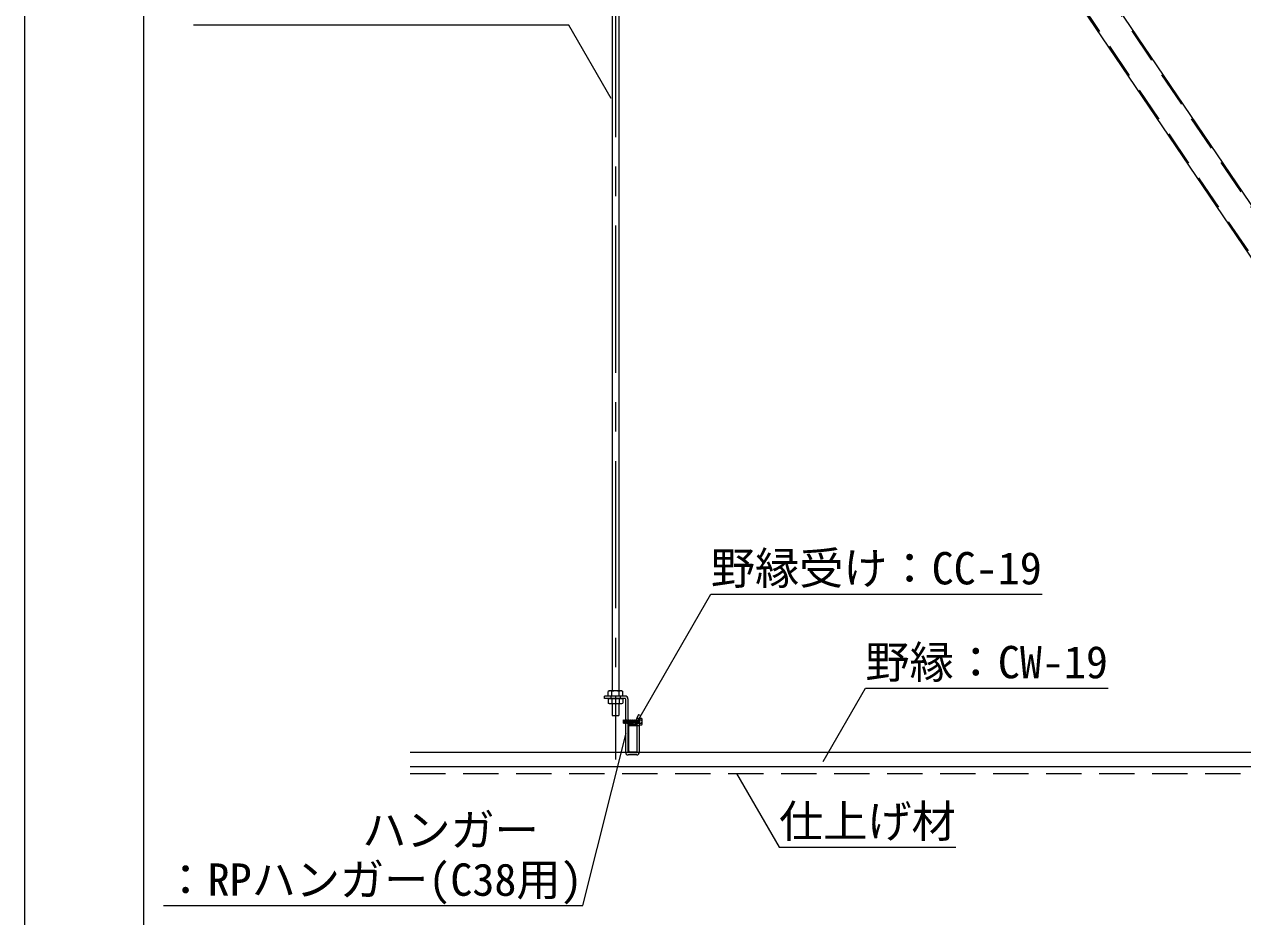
# Model space of a CAD drawing. Units: millimetres, scale not verified. Extents: x -7800 to 7800, y -5578 to 5491.
# Drawn here: x -7800 to -6145, y -4276 to -3064 of the extents above; entities that cross this region are included whole.
import ezdxf
from ezdxf.enums import TextEntityAlignment as Align

# ---------------------------------------------------------------- set-up
doc = ezdxf.new("R2010")
doc.units = ezdxf.units.MM
doc.header["$LTSCALE"] = 40
doc.linetypes.add('CHAIN1', pattern=[8, 5, -1, 1, -1])
doc.linetypes.add('DASHED1', pattern=[1.8, 1.2, -0.6])
for name, color, linetype, lineweight in [('2-0_中心線', 4, 'CHAIN1', 9), ('2-1_吊り材', 4, 'Continuous', 9), ('2-2_野縁受け', 3, 'Continuous', 18), ('2-3_野縁', 7, 'Continuous', 18), ('2-4_斜め部材', 3, 'DASHED1', 18), ('2-6_文字', 3, 'Continuous', 18), ('2-C_パネル', 4, 'DASHED1', 9), ('F-2_太線１', 3, 'Continuous', 18)]:
    doc.layers.add(name, color=color, linetype=linetype, lineweight=lineweight)
doc.styles.add('ＭＳ ゴシック', font='')
doc.styles.get('ＭＳ ゴシック').set_extended_font_data('MS Gothic')

msp = doc.modelspace()

# ---------------------------------------------------------------- linework, layer by layer
at = {"layer": '2-0_中心線'}
msp.add_line((-6996.74, -2057.2), (-6996.74, -4062.52), dxfattribs=at)
at = {"layer": '2-1_吊り材', "color": 3, "lineweight": 18}
for p, q in [((-7001.24, -2072.31), (-7001.24, -3969.51)), ((-6992.24, -2072.31), (-6992.24, -3969.51))]:
    msp.add_line(p, q, dxfattribs=at)
at = {"layer": '2-1_吊り材', "color": 7, "lineweight": 18}
for p, q in [((-7005.23, -3969.51), (-7006.54, -3970.27)), ((-7006.54, -3976.51), (-7006.54, -3970.27)), ((-6988.25, -3969.51), (-7005.23, -3969.51)), ((-7001.64, -3976.51), (-7001.64, -3970.27)), ((-6991.84, -3976.51), (-6991.84, -3970.27)), ((-6988.25, -3969.51), (-6986.94, -3970.27)), ((-6986.94, -3976.51), (-6986.94, -3970.27)), ((-6986.94, -3976.51), (-7006.54, -3976.51)), ((-7006.54, -3979.71), (-6986.94, -3979.71)), ((-7006.54, -3979.71), (-7006.54, -3985.95)), ((-7005.23, -3986.71), (-7006.54, -3985.95)), ((-7005.23, -3986.71), (-6988.25, -3986.71)), ((-7001.64, -3979.71), (-7001.64, -3985.95)), ((-6992.24, -3986.71), (-6992.24, -4002.89)), ((-6991.84, -3979.71), (-6991.84, -3985.95)), ((-6988.25, -3986.71), (-6986.94, -3985.95)), ((-6986.94, -3979.71), (-6986.94, -3985.95))]:
    msp.add_line(p, q, dxfattribs=at)
at = {"layer": '2-1_吊り材'}
for p, q in [((-6983.64, -3976.51), (-7011.74, -3976.51)), ((-6983.14, -3980.21), (-6983.14, -4011.91)), ((-6979.94, -3980.21), (-6979.94, -4011.91)), ((-6965.33, -4001.36), (-6967.65, -4006.45)), ((-6965.33, -4001.36), (-6962.42, -4002.69)), ((-6964.71, -4007.73), (-6962.42, -4002.69)), ((-6985.8, -4013.49), (-6985.8, -4008.81)), ((-6985.8, -4008.81), (-6985.49, -4009.12)), ((-6985.49, -4009.12), (-6985.18, -4013.49)), ((-6985.49, -4009.12), (-6985.18, -4009.12)), ((-6984.94, -4012.44), (-6985.18, -4009.12)), ((-6985.18, -4013.49), (-6984.94, -4013.49)), ((-6984.94, -4012.44), (-6984.86, -4013.49)), ((-6984.94, -4013.49), (-6984.86, -4013.49)), ((-6984.55, -4009.12), (-6984.35, -4011.91)), ((-6984.55, -4009.12), (-6984.24, -4009.12)), ((-6984.35, -4011.91), (-6984.24, -4013.49)), ((-6984.04, -4011.91), (-6984.24, -4009.12)), ((-6984.04, -4011.91), (-6983.93, -4013.49)), ((-6983.61, -4009.12), (-6983.41, -4011.91)), ((-6983.61, -4009.12), (-6983.3, -4009.12)), ((-6983.41, -4011.91), (-6983.3, -4013.49)), ((-6983.3, -4013.49), (-6983.14, -4013.49)), ((-6983.14, -4011.91), (-6983.14, -4015.91)), ((-6983.14, -4015.91), (-6983.14, -4044.91)), ((-6979.94, -4011.91), (-6979.94, -4052.81)), ((-6979.94, -4013.73), (-6979.86, -4013.81)), ((-6979.94, -4015.91), (-6979.94, -4044.91)), ((-6979.86, -4009.12), (-6979.66, -4011.91)), ((-6979.86, -4013.81), (-6979.55, -4013.49)), ((-6979.66, -4011.91), (-6979.55, -4013.49)), ((-6979.35, -4011.91), (-6979.55, -4009.12)), ((-6979.35, -4011.91), (-6979.24, -4013.49)), ((-6978.93, -4009.12), (-6978.73, -4011.91)), ((-6978.73, -4011.91), (-6978.61, -4013.49)), ((-6978.41, -4011.91), (-6978.61, -4009.12)), ((-6978.41, -4011.91), (-6978.3, -4013.49)), ((-6977.99, -4009.12), (-6977.79, -4011.91)), ((-6977.99, -4009.12), (-6977.68, -4009.12)), ((-6977.79, -4011.91), (-6977.68, -4013.49)), ((-6977.68, -4009.12), (-6977.36, -4008.81)), ((-6977.48, -4011.91), (-6977.68, -4009.12)), ((-6977.68, -4013.49), (-6977.36, -4013.49)), ((-6977.48, -4011.91), (-6977.36, -4013.49)), ((-6977.36, -4008.81), (-6977.05, -4009.12)), ((-6977.05, -4009.12), (-6976.85, -4011.91)), ((-6976.85, -4011.91), (-6976.74, -4013.49)), ((-6976.54, -4011.91), (-6976.74, -4009.12)), ((-6976.54, -4011.91), (-6976.43, -4013.49)), ((-6976.11, -4009.12), (-6975.91, -4011.91)), ((-6975.91, -4011.91), (-6975.8, -4013.49)), ((-6975.6, -4011.91), (-6975.8, -4009.12)), ((-6975.6, -4011.91), (-6975.49, -4013.49)), ((-6975.18, -4009.12), (-6974.98, -4011.91)), ((-6974.98, -4011.91), (-6974.86, -4013.49)), ((-6974.66, -4011.91), (-6974.86, -4009.12)), ((-6974.66, -4011.91), (-6974.55, -4013.49)), ((-6974.24, -4009.12), (-6974.04, -4011.91)), ((-6974.04, -4011.91), (-6973.93, -4013.49)), ((-6973.73, -4011.91), (-6973.93, -4009.12)), ((-6973.73, -4011.91), (-6973.61, -4013.49)), ((-6973.3, -4009.12), (-6973.1, -4011.91)), ((-6973.1, -4011.91), (-6972.99, -4013.49)), ((-6972.79, -4011.91), (-6972.99, -4009.12)), ((-6972.79, -4011.91), (-6972.68, -4013.49)), ((-6972.36, -4009.12), (-6972.16, -4011.91)), ((-6972.16, -4011.91), (-6972.05, -4013.49)), ((-6971.85, -4011.91), (-6972.05, -4009.12)), ((-6971.85, -4011.91), (-6971.74, -4013.49)), ((-6971.43, -4009.12), (-6971.23, -4011.91)), ((-6971.43, -4009.12), (-6971.11, -4009.12)), ((-6971.23, -4011.91), (-6971.11, -4013.49)), ((-6971.11, -4009.12), (-6970.8, -4008.81)), ((-6970.91, -4011.91), (-6971.11, -4009.12)), ((-6971.11, -4013.49), (-6970.8, -4013.49)), ((-6970.91, -4011.91), (-6970.8, -4013.49)), ((-6970.8, -4008.81), (-6970.49, -4009.12)), ((-6970.49, -4009.12), (-6970.29, -4011.91)), ((-6970.29, -4011.91), (-6970.18, -4013.49)), ((-6969.98, -4011.91), (-6970.18, -4009.12)), ((-6969.98, -4011.91), (-6969.86, -4013.49)), ((-6969.55, -4009.12), (-6969.35, -4011.91)), ((-6969.35, -4011.91), (-6969.24, -4013.49)), ((-6969.04, -4011.91), (-6969.24, -4009.12)), ((-6969.04, -4011.91), (-6968.93, -4013.49)), ((-6968.61, -4013.81), (-6968.3, -4013.49)), ((-6967.44, -4052.81), (-6967.44, -4015.31)), ((-6965.18, -4008.81), (-6964.86, -4009.12)), ((-6965.18, -4013.49), (-6964.86, -4013.81)), ((-6964.86, -4009.12), (-6964.55, -4013.49)), ((-6964.86, -4013.81), (-6964.69, -4013.63)), ((-6964.69, -4013.63), (-6964.55, -4013.49)), ((-6964.55, -4009.12), (-6964.24, -4013.49)), ((-6964.55, -4013.49), (-6964.24, -4013.49)), ((-6964.24, -4006.69), (-6961.41, -4006.69)), ((-6964.24, -4006.69), (-6964.24, -4011.91)), ((-6961.41, -4009), (-6964.24, -4009)), ((-6964.24, -4015.93), (-6964.24, -4011.91)), ((-6961.41, -4013.62), (-6964.24, -4013.62)), ((-6964.24, -4052.81), (-6964.24, -4015.31)), ((-6961.41, -4015.93), (-6964.24, -4015.93)), ((-6960.74, -4013.06), (-6960.74, -4007.84)), ((-6960.74, -4014.77), (-6960.74, -4013.06)), ((-6983.14, -4044.91), (-6983.14, -4052.81)), ((-6967.94, -4053.31), (-6979.44, -4053.31)), ((-6967.94, -4056.51), (-6979.44, -4056.51))]:
    msp.add_line(p, q, dxfattribs=at)
at = {"layer": '2-1_吊り材', "color": 7, "linetype": 'DASHED1', "lineweight": 18}
for p, q in [((-7003.24, -3976.51), (-7003.24, -3979.71)), ((-6990.24, -3976.51), (-6990.24, -3979.71))]:
    msp.add_line(p, q, dxfattribs=at)
at = {"layer": '2-1_吊り材', "linetype": 'DASHED1'}
for p, q in [((-6983.3, -4009.12), (-6982.99, -4008.81)), ((-6982.99, -4013.49), (-6983.3, -4009.12)), ((-6982.99, -4013.49), (-6983.14, -4013.49)), ((-6982.99, -4008.81), (-6982.68, -4009.12)), ((-6982.68, -4009.12), (-6982.36, -4013.49)), ((-6982.68, -4009.12), (-6982.36, -4009.12)), ((-6982.36, -4009.12), (-6982.05, -4013.49)), ((-6981.74, -4009.12), (-6981.43, -4013.49)), ((-6981.74, -4009.12), (-6981.43, -4009.12)), ((-6981.43, -4009.12), (-6981.11, -4008.81)), ((-6981.43, -4009.12), (-6981.11, -4013.49)), ((-6981.43, -4013.49), (-6981.11, -4013.49)), ((-6981.11, -4008.81), (-6980.8, -4009.12)), ((-6981.11, -4013.49), (-6980.8, -4013.81)), ((-6980.8, -4009.12), (-6980.49, -4013.49)), ((-6980.8, -4013.81), (-6980.49, -4013.49)), ((-6980.49, -4009.12), (-6980.18, -4013.49)), ((-6980.49, -4013.49), (-6980.18, -4013.49)), ((-6980.18, -4008.81), (-6979.86, -4009.12)), ((-6980.18, -4013.49), (-6979.94, -4013.73)), ((-6968.3, -4009.12), (-6967.99, -4013.49)), ((-6968.09, -4013.49), (-6967.99, -4013.49)), ((-6967.68, -4009.12), (-6967.36, -4013.49)), ((-6967.58, -4006.31), (-6964.06, -4006.31)), ((-6967.44, -4016.31), (-6964.24, -4016.31)), ((-6967.36, -4009.12), (-6967.05, -4013.49)), ((-6966.74, -4009.12), (-6966.43, -4013.49)), ((-6966.43, -4009.12), (-6966.11, -4013.49)), ((-6965.8, -4009.12), (-6965.49, -4013.49)), ((-6965.49, -4009.12), (-6965.18, -4013.49))]:
    msp.add_line(p, q, dxfattribs=at)
at = {"layer": '2-1_吊り材'}
for points in [[(-6983.64, -3979.71), (-7011.74, -3979.71), (-7011.74, -3976.51)], [(-6985.8, -4013.49), (-6985.49, -4013.81), (-6985.18, -4013.49)], [(-6985.18, -4009.12), (-6984.86, -4008.81), (-6984.55, -4009.12)], [(-6984.86, -4013.49), (-6984.55, -4013.81), (-6984.24, -4013.49), (-6983.93, -4013.49)], [(-6984.24, -4009.12), (-6983.93, -4008.81), (-6983.61, -4009.12)], [(-6983.93, -4013.49), (-6983.61, -4013.81), (-6983.3, -4013.49)], [(-6979.86, -4009.12), (-6979.55, -4009.12), (-6979.24, -4008.81), (-6978.93, -4009.12)], [(-6979.55, -4013.49), (-6979.24, -4013.49), (-6978.93, -4013.81), (-6978.61, -4013.49)], [(-6978.93, -4009.12), (-6978.61, -4009.12), (-6978.3, -4008.81), (-6977.99, -4009.12)], [(-6978.61, -4013.49), (-6978.3, -4013.49), (-6977.99, -4013.81), (-6977.68, -4013.49)], [(-6977.36, -4013.49), (-6977.05, -4013.81), (-6976.74, -4013.49)], [(-6977.05, -4009.12), (-6976.74, -4009.12), (-6976.43, -4008.81), (-6976.11, -4009.12)], [(-6976.74, -4013.49), (-6976.43, -4013.49), (-6976.11, -4013.81), (-6975.8, -4013.49)], [(-6976.11, -4009.12), (-6975.8, -4009.12), (-6975.49, -4008.81), (-6975.18, -4009.12)], [(-6975.8, -4013.49), (-6975.49, -4013.49), (-6975.18, -4013.81), (-6974.86, -4013.49)], [(-6975.18, -4009.12), (-6974.86, -4009.12), (-6974.55, -4008.81), (-6974.24, -4009.12)], [(-6974.86, -4013.49), (-6974.55, -4013.49), (-6974.24, -4013.81), (-6973.93, -4013.49)], [(-6974.24, -4009.12), (-6973.93, -4009.12), (-6973.61, -4008.81), (-6973.3, -4009.12)], [(-6973.93, -4013.49), (-6973.61, -4013.49), (-6973.3, -4013.81), (-6972.99, -4013.49)], [(-6973.3, -4009.12), (-6972.99, -4009.12), (-6972.68, -4008.81), (-6972.36, -4009.12)], [(-6972.99, -4013.49), (-6972.68, -4013.49), (-6972.36, -4013.81), (-6972.05, -4013.49)], [(-6972.36, -4009.12), (-6972.05, -4009.12), (-6971.74, -4008.81), (-6971.43, -4009.12)], [(-6972.05, -4013.49), (-6971.74, -4013.49), (-6971.43, -4013.81), (-6971.11, -4013.49)], [(-6970.8, -4013.49), (-6970.49, -4013.81), (-6970.18, -4013.49)], [(-6970.49, -4009.12), (-6970.18, -4009.12), (-6969.86, -4008.81), (-6969.55, -4009.12)], [(-6970.18, -4013.49), (-6969.86, -4013.49), (-6969.55, -4013.81), (-6969.24, -4013.49)], [(-6969.55, -4009.12), (-6969.24, -4009.12), (-6968.93, -4008.81), (-6968.61, -4009.12)], [(-6969.24, -4013.49), (-6968.93, -4013.49), (-6968.61, -4013.81)], [(-6968.41, -4011.91), (-6968.3, -4013.49), (-6968.09, -4013.49)], [(-6964.86, -4009.12), (-6964.55, -4009.12), (-6964.24, -4008.81)]]:
    msp.add_lwpolyline(points, dxfattribs=at)
at = {"layer": '2-1_吊り材', "color": 7, "lineweight": 18}
msp.add_lwpolyline([(-7001.24, -3986.71), (-7001.24, -4002.89), (-6992.24, -4002.89)], dxfattribs=at)
at = {"layer": '2-1_吊り材', "linetype": 'DASHED1'}
for points in [[(-6982.99, -4013.49), (-6982.68, -4013.81), (-6982.36, -4013.49), (-6982.05, -4013.49)], [(-6982.36, -4009.12), (-6982.05, -4008.81), (-6981.74, -4009.12)], [(-6982.05, -4013.49), (-6981.74, -4013.81), (-6981.43, -4013.49)], [(-6980.8, -4009.12), (-6980.49, -4009.12), (-6980.18, -4008.81)], [(-6968.61, -4009.12), (-6968.3, -4009.12), (-6967.99, -4008.81), (-6967.68, -4009.12)], [(-6967.99, -4013.49), (-6967.68, -4013.81), (-6967.36, -4013.49), (-6967.05, -4013.49), (-6966.74, -4013.81), (-6966.43, -4013.49), (-6966.11, -4013.49), (-6965.8, -4013.81), (-6965.49, -4013.49), (-6965.18, -4013.49)], [(-6967.68, -4009.12), (-6967.36, -4009.12), (-6967.05, -4008.81), (-6966.74, -4009.12)], [(-6966.74, -4009.12), (-6966.43, -4009.12), (-6966.11, -4008.81), (-6965.8, -4009.12)], [(-6965.8, -4009.12), (-6965.49, -4009.12), (-6965.18, -4008.81)]]:
    msp.add_lwpolyline(points, dxfattribs=at)
at = {"layer": '2-1_吊り材', "color": 7, "lineweight": 18}
for centre, radius, start, end in [((-7003.34, -3976.28), 6.81, 96.34293, 118.04131), ((-7004.26, -3974.38), 4.88, 57.57117, 88.04457), ((-6996.74, -3985.72), 16.22, 72.41203, 107.58795), ((-6989.22, -3974.38), 4.88, 91.95541, 122.42882), ((-6990.14, -3976.28), 6.81, 61.95868, 83.65706), ((-7003.34, -3979.94), 6.81, 241.95868, 263.65706), ((-7004.26, -3981.83), 4.88, 271.95541, 302.42882), ((-6996.74, -3970.49), 16.22, 252.41203, 287.58795), ((-6989.22, -3981.83), 4.88, 237.57117, 268.04457), ((-6990.14, -3979.94), 6.81, 276.34293, 298.04131)]:
    msp.add_arc(centre, radius, start, end, dxfattribs=at)
at = {"layer": '2-1_吊り材'}
for centre, radius, start, end in [((-6983.64, -3980.21), 3.7, 0, 90), ((-6983.64, -3980.21), 0.5, 0, 90), ((-6962.09, -4009.98), 6.59, 147.55348, 196.97393), ((-6957.27, -4010.64), 11.19, 186.50573, 204.65012), ((-6958.54, -4010.71), 6.85, 154.20268, 190.06447), ((-6957.95, -4010.65), 7.36, 189.79252, 206.47268), ((-6967.44, -4015.31), 3.2, 0, 25.34616), ((-6962.07, -4007.84), 1.33, 299.99998, 59.99998), ((-6965.07, -4011.31), 4.33, 336.38391, 32.20422), ((-6965.07, -4011.31), 4.33, 327.79576, 336.38391), ((-6962.07, -4014.77), 1.33, 299.99998, 60), ((-6979.44, -4052.81), 3.7, 180, 270), ((-6979.44, -4052.81), 0.5, 180, 270), ((-6967.94, -4052.81), 0.5, 270, 0), ((-6967.94, -4052.81), 3.7, 270, 0)]:
    msp.add_arc(centre, radius, start, end, dxfattribs=at)
at = {"layer": '2-2_野縁受け'}
for p, q in [((-6979.94, -4017.51), (-6979.94, -4051.11)), ((-6978.74, -4051.11), (-6978.74, -4017.51)), ((-6977.74, -4015.31), (-6967.94, -4015.31)), ((-6977.74, -4016.51), (-6967.94, -4016.51)), ((-6967.94, -4016.51), (-6967.94, -4015.31)), ((-6977.74, -4052.11), (-6967.94, -4052.11)), ((-6977.74, -4053.31), (-6967.94, -4053.31)), ((-6967.94, -4052.11), (-6967.94, -4053.31))]:
    msp.add_line(p, q, dxfattribs=at)
for centre, radius, start, end in [((-6977.74, -4017.51), 2.2, 90, 180), ((-6977.74, -4017.51), 1, 90, 180), ((-6977.74, -4051.11), 2.2, 180, 270), ((-6977.74, -4051.11), 1, 180, 270)]:
    msp.add_arc(centre, radius, start, end, dxfattribs=at)
at = {"layer": '2-3_野縁', "color": 3}
for p, q in [((-6081.69, -4053.31), (-7275.7, -4053.31)), ((-7275.7, -4072.31), (-4933.64, -4072.31))]:
    msp.add_line(p, q, dxfattribs=at)
at = {"layer": '2-4_斜め部材', "linetype": 'Continuous'}
for p, q in [((-6939.7, -2118.06), (-5672.15, -3990.22)), ((-6972.82, -2140.48), (-5705.27, -4012.65))]:
    msp.add_line(p, q, dxfattribs=at)
at = {"layer": '2-4_斜め部材'}
for p, q in [((-6941.02, -2118.95), (-5673.47, -3991.12)), ((-6971.5, -2139.59), (-5703.94, -4011.75))]:
    msp.add_line(p, q, dxfattribs=at)
at = {"layer": '2-6_文字', "color": 7}
for p, q in [((-7060.29, -3065.11), (-7570.29, -3065.11)), ((-7002.74, -3164.79), (-7060.29, -3065.11)), ((-6970.17, -4016.36), (-6867.16, -3837.94)), ((-6867.16, -3837.94), (-6417.16, -3837.94)), ((-6714.78, -4065.22), (-6657.22, -3965.54)), ((-6657.22, -3965.54), (-6327.22, -3965.54)), ((-7040.97, -4261.05), (-6982.13, -4027)), ((-6832.18, -4081.81), (-6774.5, -4181.72)), ((-6774.5, -4181.72), (-6534.5, -4181.72)), ((-7610.97, -4261.05), (-7040.97, -4261.05))]:
    msp.add_line(p, q, dxfattribs=at)
at = {"layer": '2-C_パネル'}
for p, q in [((-7275.7, -4072.31), (-4933.64, -4072.31)), ((-7275.7, -4081.81), (-4933.64, -4081.81))]:
    msp.add_line(p, q, dxfattribs=at)
at = {"layer": 'F-2_太線１'}
for p, q in [((-7800, 5485.15), (-7800, -5514.85)), ((-7638.18, 1696.25), (-7638.18, -4783.77))]:
    msp.add_line(p, q, dxfattribs=at)

# ---------------------------------------------------------------- texts
at = {"layer": '2-6_文字', "color": 7, "style": 'ＭＳ ゴシック'}
for s, p in [('野縁受け：CC-19', (-6867.16, -3837.94)), ('野縁：CW-19', (-6657.22, -3965.54)), ('仕上げ材', (-6774.5, -4181.72)), ('ハンガー', (-7340.97, -4193.59)), ('：RPハンガー(C38用)', (-7610.97, -4261.05))]:
    msp.add_text(s, height=43.99, dxfattribs=at).set_placement(p, align=Align.BOTTOM_LEFT)

doc.saveas('drawing.dxf')
